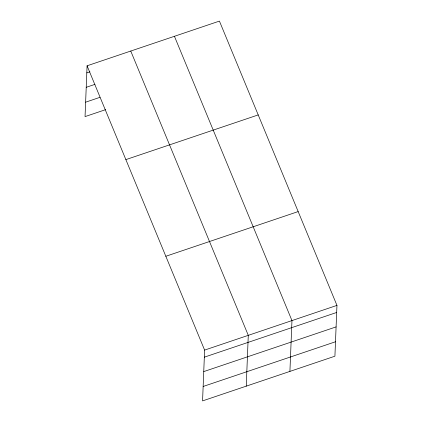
<?xml version="1.0" encoding="UTF-8"?>
<svg xmlns="http://www.w3.org/2000/svg" width="422" height="422" viewBox="0 0 422 422"><rect width="100%" height="100%" fill="white"/><g stroke="black" fill="none" stroke-linecap="round" stroke-linejoin="round"><path stroke-width="0.63" d="M87.085 65.8L204.612 350.096L202.571 400.9L334.915 356.2L336.956 305.391L219.429 21.1L87.085 65.8L85.044 116.609L105.632 109.651M246.242 386.146L248.284 335.342L130.757 51.051M289.919 371.397L291.961 320.593L174.434 36.297M86.8 72.874L89.918 71.824M86.22 87.307L94.955 84.358M85.624 102.177L99.972 97.329M125.867 159.616L258.217 114.916M165.825 256.275L298.175 211.575M204.612 350.096L336.956 305.391M204.327 357.17L336.672 312.465M203.747 371.597L336.097 326.897M203.151 386.468L335.495 341.767"/></g></svg>
